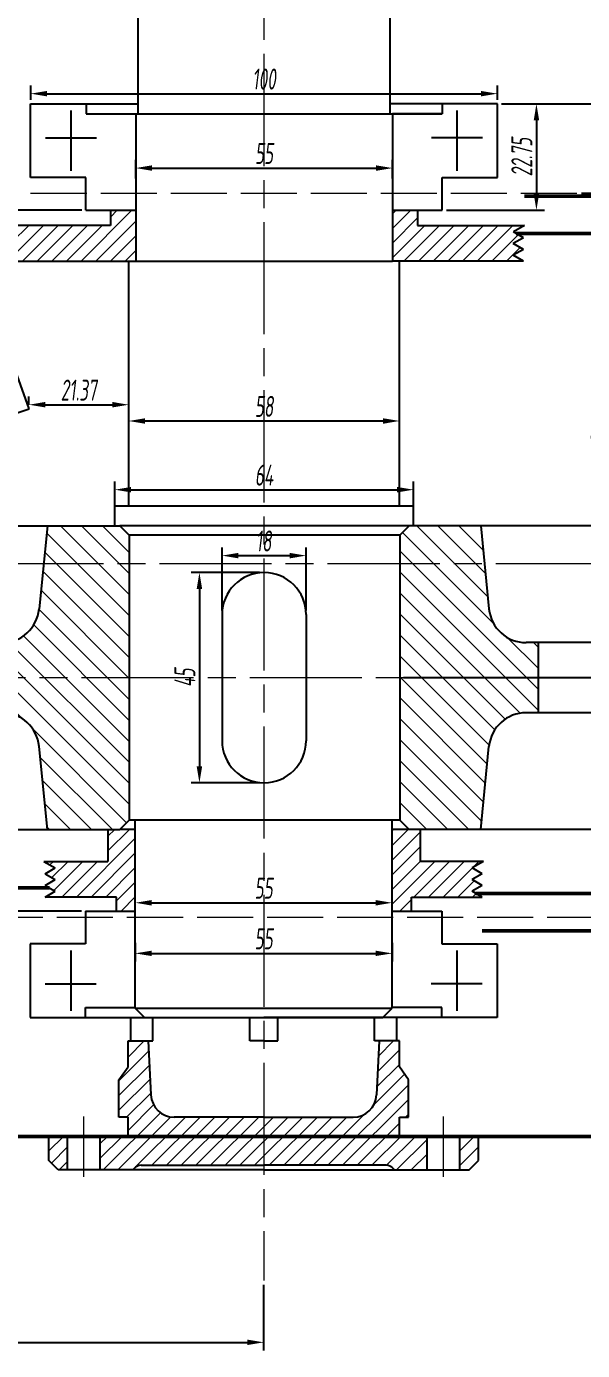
# Model space of a CAD drawing. Extents: x -500 to 7960, y -6170 to 1582.
# Drawn here: x 4851.9 to 4971, y 483.1 to 766.5 of the extents above; entities that cross this region are included whole.
import ezdxf

# ---------------------------------------------------------------- set-up
doc = ezdxf.new("R2010")
doc.units = 0
doc.linetypes.add('ACAD_ISO02W100', pattern=[15, 12, -3])
doc.linetypes.add('ACAD_ISO08W100', pattern=[36, 24, -3, 6, -3])
doc.layers.get('Defpoints').update_dxf_attribs({"linetype": 'CONTINUOUS'})
for name, color, linetype, lineweight in [('zhongxin', 1, 'ACAD_ISO08W100', 9), ('加粗实线受力图', 7, 'CONTINUOUS', 50), ('标注', 5, 'CONTINUOUS', 9), ('粗实线', 7, 'CONTINUOUS', 25), ('细实线 波浪线', 3, 'CONTINUOUS', 9), ('虚线', 2, 'ACAD_ISO02W100', 9)]:
    doc.layers.add(name, color=color, linetype=linetype, lineweight=lineweight)
doc.styles.get("Standard").update_dxf_attribs({"font": 'gbenor.shx', "width": 0.7, "oblique": 7, "height": 10, "bigfont": 'gbcbig.shx'})
doc.dimstyles.new('GB-35', dxfattribs={"dimtxt": 4.5, "dimasz": 3.5, "dimexe": 1.75, "dimexo": 0.875, "dimgap": 0.875, "dimtad": 1, "dimdsep": 46, "dimtxsty": 'Standard', "dimcen": 3.5, "dimadec": 0, "dimazin": 0, "dimtfac": 0.7, "dimtmove": 0, "dimatfit": 3, "dimfxl": 1, "dimtzin": 0, "dimarcsym": 0})
pattern_1 = [(45, (2821.6195, 478.4035), (-1.5715448, 1.5715448), [])]

# ---------------------------------------------------------------- blocks, each defined once
blk = doc.blocks.new('*D167')
at = {"layer": 'Defpoints', "color": 0, "transparency": 16777216}
for p in [(4931.82, 682.05), (4873.82, 663.92), (4931.82, 663.92)]:
    blk.add_point(p, dxfattribs=at)
at = {"layer": '标注', "color": 0, "lineweight": -2, "transparency": 16777216}
for p, q in [((4873.82, 664.79), (4873.82, 683.8)), ((4931.82, 664.79), (4931.82, 683.8)), ((4877.32, 682.05), (4928.32, 682.05))]:
    blk.add_line(p, q, dxfattribs=at)
at = {"layer": '标注', "color": 0, "transparency": 16777216}
for points in [[(4877.32, 682.63), (4877.32, 681.46), (4873.82, 682.05)], [(4928.32, 682.63), (4928.32, 681.46), (4931.82, 682.05)]]:
    blk.add_solid(points, dxfattribs=at)
at = {"layer": '标注', "color": 0, "transparency": 16777216, "insert": (4902.82, 685.17), "char_height": 4.5, "attachment_point": 5}
blk.add_mtext('58', dxfattribs=at)
blk = doc.blocks.new('*D166')
at = {"layer": 'Defpoints', "color": 0, "transparency": 16777216}
for p in [(4952.82, 749.93), (4941, 727.18), (4961.16, 727.18)]:
    blk.add_point(p, dxfattribs=at)
at = {"layer": '标注', "color": 0, "lineweight": -2, "transparency": 16777216}
for p, q in [((4953.69, 749.93), (4962.91, 749.93)), ((4961.16, 746.43), (4961.16, 730.68)), ((4941.88, 727.18), (4962.91, 727.18))]:
    blk.add_line(p, q, dxfattribs=at)
at = {"layer": '标注', "color": 0, "transparency": 16777216}
for points in [[(4960.58, 746.43), (4961.74, 746.43), (4961.16, 749.93)], [(4960.58, 730.68), (4961.74, 730.68), (4961.16, 727.18)]]:
    blk.add_solid(points, dxfattribs=at)
at = {"layer": '标注', "color": 0, "transparency": 16777216, "insert": (4958.03, 738.55), "char_height": 4.5, "attachment_point": 5, "rotation": 90}
blk.add_mtext('22.75', dxfattribs=at)
blk = doc.blocks.new('*D169')
at = {"layer": 'Defpoints', "color": 0, "transparency": 16777216}
for p in [(4969.96, 730.82), (4931.82, 627.1), (4978.19, 627.1)]:
    blk.add_point(p, dxfattribs=at)
at = {"layer": '标注', "color": 0, "lineweight": -2, "transparency": 16777216}
for p, q in [((4970.84, 730.82), (4979.94, 730.82)), ((4978.19, 727.32), (4978.19, 630.6)), ((4932.69, 627.1), (4979.94, 627.1))]:
    blk.add_line(p, q, dxfattribs=at)
at = {"layer": '标注', "color": 0, "transparency": 16777216}
for points in [[(4977.61, 727.32), (4978.77, 727.32), (4978.19, 730.82)], [(4977.61, 630.6), (4978.77, 630.6), (4978.19, 627.1)]]:
    blk.add_solid(points, dxfattribs=at)
at = {"layer": '标注', "color": 0, "transparency": 16777216, "insert": (4975.07, 678.96), "char_height": 4.5, "attachment_point": 5, "rotation": 90}
blk.add_mtext('103.72', dxfattribs=at)
blk = doc.blocks.new('*D157')
at = {"layer": 'Defpoints', "color": 0, "transparency": 16777216}
for p in [(4934.82, 667.34), (4870.82, 661.76), (4934.82, 661.76)]:
    blk.add_point(p, dxfattribs=at)
at = {"layer": '标注', "color": 0, "lineweight": -2, "transparency": 16777216}
for p, q in [((4870.82, 662.63), (4870.82, 669.09)), ((4934.82, 662.63), (4934.82, 669.09)), ((4874.32, 667.34), (4931.32, 667.34))]:
    blk.add_line(p, q, dxfattribs=at)
at = {"layer": '标注', "color": 0, "transparency": 16777216}
for points in [[(4874.32, 667.92), (4874.32, 666.76), (4870.82, 667.34)], [(4931.32, 667.92), (4931.32, 666.76), (4934.82, 667.34)]]:
    blk.add_solid(points, dxfattribs=at)
at = {"layer": '标注', "color": 0, "transparency": 16777216, "insert": (4902.82, 670.46), "char_height": 4.5, "attachment_point": 5}
blk.add_mtext('64', dxfattribs=at)
blk = doc.blocks.new('*D116')
at = {"layer": 'Defpoints', "color": 0, "transparency": 16777216}
for p in [(4930.32, 736.19), (4875.32, 733.06), (4930.32, 733.06)]:
    blk.add_point(p, dxfattribs=at)
at = {"layer": '标注', "color": 0, "lineweight": -2, "transparency": 16777216}
for p, q in [((4875.32, 733.94), (4875.32, 737.94)), ((4930.32, 733.94), (4930.32, 737.94)), ((4878.82, 736.19), (4926.82, 736.19))]:
    blk.add_line(p, q, dxfattribs=at)
at = {"layer": '标注', "color": 0, "transparency": 16777216}
for points in [[(4878.82, 736.78), (4878.82, 735.61), (4875.32, 736.19)], [(4926.82, 736.78), (4926.82, 735.61), (4930.32, 736.19)]]:
    blk.add_solid(points, dxfattribs=at)
at = {"layer": '标注', "color": 0, "transparency": 16777216, "insert": (4902.82, 739.32), "char_height": 4.5, "attachment_point": 5}
blk.add_mtext('55', dxfattribs=at)
blk = doc.blocks.new('*D128')
at = {"layer": 'Defpoints', "color": 0, "transparency": 16777216}
for p in [(4864.63, 727.18), (4840.36, 722.18), (4847, 722.18)]:
    blk.add_point(p, dxfattribs=at)
at = {"layer": '标注', "color": 0, "lineweight": -2, "transparency": 16777216}
for p, q in [((4840.36, 730.68), (4840.36, 734.18)), ((4863.76, 727.18), (4838.61, 727.18)), ((4840.36, 727.18), (4840.36, 722.18)), ((4846.13, 722.18), (4838.61, 722.18)), ((4840.36, 718.68), (4840.36, 715.18))]:
    blk.add_line(p, q, dxfattribs=at)
at = {"layer": '标注', "color": 0, "transparency": 16777216}
for points in [[(4839.78, 730.68), (4840.94, 730.68), (4840.36, 727.18)], [(4839.78, 718.68), (4840.94, 718.68), (4840.36, 722.18)]]:
    blk.add_solid(points, dxfattribs=at)
at = {"layer": '标注', "color": 0, "transparency": 16777216, "insert": (4837.24, 724.68), "char_height": 4.5, "attachment_point": 5, "rotation": 90}
blk.add_mtext('5', dxfattribs=at)
blk = doc.blocks.new('*D130')
at = {"layer": 'Defpoints', "color": 0, "transparency": 16777216}
for p in [(4856.1, 582.1), (4841.57, 577.1), (4864.55, 577.1)]:
    blk.add_point(p, dxfattribs=at)
at = {"layer": '标注', "color": 0, "lineweight": -2, "transparency": 16777216}
for p, q in [((4841.57, 585.6), (4841.57, 589.1)), ((4855.22, 582.1), (4839.82, 582.1)), ((4841.57, 582.1), (4841.57, 577.1)), ((4863.68, 577.1), (4839.82, 577.1)), ((4841.57, 573.6), (4841.57, 570.1))]:
    blk.add_line(p, q, dxfattribs=at)
at = {"layer": '标注', "color": 0, "transparency": 16777216}
for points in [[(4840.99, 585.6), (4842.16, 585.6), (4841.57, 582.1)], [(4840.99, 573.6), (4842.16, 573.6), (4841.57, 577.1)]]:
    blk.add_solid(points, dxfattribs=at)
at = {"layer": '标注', "color": 0, "transparency": 16777216, "insert": (4838.45, 579.6), "char_height": 4.5, "attachment_point": 5, "rotation": 90}
blk.add_mtext('5', dxfattribs=at)
blk = doc.blocks.new('*D134')
at = {"layer": 'Defpoints', "color": 0, "transparency": 16777216}
for p in [(4852.45, 684.65), (4873.82, 685.53), (4873.82, 683.8)]:
    blk.add_point(p, dxfattribs=at)
at = {"layer": '标注', "color": 0, "lineweight": -2, "transparency": 16777216}
for p, q in [((4852.45, 685.52), (4852.45, 687.28)), ((4873.82, 684.67), (4873.82, 687.28)), ((4855.95, 685.53), (4870.32, 685.53))]:
    blk.add_line(p, q, dxfattribs=at)
at = {"layer": '标注', "color": 0, "transparency": 16777216}
for points in [[(4855.95, 686.12), (4855.95, 684.95), (4852.45, 685.53)], [(4870.32, 686.12), (4870.32, 684.95), (4873.82, 685.53)]]:
    blk.add_solid(points, dxfattribs=at)
at = {"layer": '标注', "color": 0, "transparency": 16777216, "insert": (4863.13, 688.66), "char_height": 4.5, "attachment_point": 5}
blk.add_mtext('21.37', dxfattribs=at)
blk = doc.blocks.new('*D143')
at = {"layer": 'Defpoints', "color": 0, "transparency": 16777216}
for p in [(4930.23, 578.91), (4875.23, 575.85), (4930.23, 577)]:
    blk.add_point(p, dxfattribs=at)
at = {"layer": '标注', "color": 0, "lineweight": -2, "transparency": 16777216}
for p, q in [((4875.23, 576.72), (4875.23, 580.66)), ((4878.73, 578.91), (4926.73, 578.91)), ((4930.23, 577.88), (4930.23, 580.66))]:
    blk.add_line(p, q, dxfattribs=at)
at = {"layer": '标注', "color": 0, "transparency": 16777216}
for points in [[(4878.73, 579.49), (4878.73, 578.32), (4875.23, 578.91)], [(4926.73, 579.49), (4926.73, 578.32), (4930.23, 578.91)]]:
    blk.add_solid(points, dxfattribs=at)
at = {"layer": '标注', "color": 0, "transparency": 16777216, "insert": (4902.73, 582.03), "char_height": 4.5, "attachment_point": 5}
blk.add_mtext('55', dxfattribs=at)
blk = doc.blocks.new('*D115')
at = {"layer": 'Defpoints', "color": 0, "transparency": 16777216}
for p in [(4875.23, 571.21), (4930.23, 571.21), (4930.23, 568.08)]:
    blk.add_point(p, dxfattribs=at)
at = {"layer": '标注', "color": 0, "lineweight": -2, "transparency": 16777216}
for p, q in [((4875.23, 570.34), (4875.23, 566.33)), ((4930.23, 570.34), (4930.23, 566.33)), ((4878.73, 568.08), (4926.73, 568.08))]:
    blk.add_line(p, q, dxfattribs=at)
at = {"layer": '标注', "color": 0, "transparency": 16777216}
for points in [[(4878.73, 568.66), (4878.73, 567.5), (4875.23, 568.08)], [(4926.73, 568.66), (4926.73, 567.5), (4930.23, 568.08)]]:
    blk.add_solid(points, dxfattribs=at)
at = {"layer": '标注', "color": 0, "transparency": 16777216, "insert": (4902.73, 571.2), "char_height": 4.5, "attachment_point": 5}
blk.add_mtext('55', dxfattribs=at)
blk = doc.blocks.new('*D146')
at = {"layer": 'Defpoints', "color": 0, "transparency": 16777216}
for p in [(4752.82, 498.01), (4902.73, 498.01), (4902.73, 484.81)]:
    blk.add_point(p, dxfattribs=at)
at = {"layer": '标注', "color": 0, "lineweight": -2, "transparency": 16777216}
for p, q in [((4752.82, 497.14), (4752.82, 483.06)), ((4902.73, 497.14), (4902.73, 483.06)), ((4756.32, 484.81), (4899.23, 484.81))]:
    blk.add_line(p, q, dxfattribs=at)
at = {"layer": '标注', "color": 0, "transparency": 16777216}
for points in [[(4756.32, 485.39), (4756.32, 484.23), (4752.82, 484.81)], [(4899.23, 485.39), (4899.23, 484.23), (4902.73, 484.81)]]:
    blk.add_solid(points, dxfattribs=at)
at = {"layer": '标注', "color": 0, "transparency": 16777216, "insert": (4827.78, 487.93), "char_height": 4.5, "attachment_point": 5}
blk.add_mtext('150', dxfattribs=at)
blk = doc.blocks.new('*D149')
at = {"layer": 'Defpoints', "color": 0, "transparency": 16777216}
for p in [(5040.9, 868.07), (4639.53, 707.18), (5040.9, 707.18)]:
    blk.add_point(p, dxfattribs=at)
at = {"layer": '标注', "color": 0, "lineweight": -2, "transparency": 16777216}
for p, q in [((4639.53, 708.05), (4639.53, 869.82)), ((4643.03, 868.07), (5037.4, 868.07)), ((5040.9, 708.05), (5040.9, 869.82))]:
    blk.add_line(p, q, dxfattribs=at)
at = {"layer": '标注', "color": 0, "transparency": 16777216}
for points in [[(4643.03, 868.65), (4643.03, 867.48), (4639.53, 868.07)], [(5037.4, 868.65), (5037.4, 867.48), (5040.9, 868.07)]]:
    blk.add_solid(points, dxfattribs=at)
at = {"layer": '标注', "color": 0, "transparency": 16777216, "insert": (4840.21, 871.19), "char_height": 4.5, "attachment_point": 5}
blk.add_mtext('401.37', dxfattribs=at)
blk = doc.blocks.new('*D131')
at = {"layer": 'Defpoints', "color": 0, "transparency": 16777216}
for p in [(4952.82, 752.12), (4852.82, 749.93), (4952.82, 749.93)]:
    blk.add_point(p, dxfattribs=at)
at = {"layer": '标注', "color": 0, "lineweight": -2, "transparency": 16777216}
for p, q in [((4852.82, 750.8), (4852.82, 753.87)), ((4856.32, 752.12), (4949.32, 752.12)), ((4952.82, 750.8), (4952.82, 753.87))]:
    blk.add_line(p, q, dxfattribs=at)
at = {"layer": '标注', "color": 0, "transparency": 16777216}
for points in [[(4856.32, 752.7), (4856.32, 751.54), (4852.82, 752.12)], [(4949.32, 752.7), (4949.32, 751.54), (4952.82, 752.12)]]:
    blk.add_solid(points, dxfattribs=at)
at = {"layer": '标注', "color": 0, "transparency": 16777216, "insert": (4902.82, 755.25), "char_height": 4.5, "attachment_point": 5}
blk.add_mtext('100', dxfattribs=at)
blk = doc.blocks.new('*D150')
at = {"layer": 'Defpoints', "color": 0, "transparency": 16777216}
for p in [(4902.73, 649.6), (4888.97, 604.6), (4902.73, 604.6)]:
    blk.add_point(p, dxfattribs=at)
at = {"layer": '标注', "color": 0, "lineweight": -2, "transparency": 16777216}
for p, q in [((4901.86, 649.6), (4887.22, 649.6)), ((4888.97, 646.1), (4888.97, 608.1)), ((4901.86, 604.6), (4887.22, 604.6))]:
    blk.add_line(p, q, dxfattribs=at)
at = {"layer": '标注', "color": 0, "transparency": 16777216}
for points in [[(4888.38, 646.1), (4889.55, 646.1), (4888.97, 649.6)], [(4888.38, 608.1), (4889.55, 608.1), (4888.97, 604.6)]]:
    blk.add_solid(points, dxfattribs=at)
at = {"layer": '标注', "color": 0, "transparency": 16777216, "insert": (4885.84, 627.1), "char_height": 4.5, "attachment_point": 5, "rotation": 90}
blk.add_mtext('45', dxfattribs=at)
blk = doc.blocks.new('*D151')
at = {"layer": 'Defpoints', "color": 0, "transparency": 16777216}
for p in [(4911.82, 653.23), (4893.82, 640.6), (4911.82, 640.6)]:
    blk.add_point(p, dxfattribs=at)
at = {"layer": '标注', "color": 0, "lineweight": -2, "transparency": 16777216}
for p, q in [((4893.82, 641.47), (4893.82, 654.98)), ((4911.82, 641.47), (4911.82, 654.98)), ((4897.32, 653.23), (4908.32, 653.23))]:
    blk.add_line(p, q, dxfattribs=at)
at = {"layer": '标注', "color": 0, "transparency": 16777216}
for points in [[(4897.32, 653.81), (4897.32, 652.64), (4893.82, 653.23)], [(4908.32, 653.81), (4908.32, 652.64), (4911.82, 653.23)]]:
    blk.add_solid(points, dxfattribs=at)
at = {"layer": '标注', "color": 0, "transparency": 16777216, "insert": (4902.73, 656.35), "char_height": 4.5, "attachment_point": 5}
blk.add_mtext('18', dxfattribs=at)
blk = doc.blocks.new('*D152')
at = {"layer": 'Defpoints', "color": 0, "transparency": 16777216}
for p in [(4973.6, 774.18), (4952.82, 749.93), (4988.23, 749.93)]:
    blk.add_point(p, dxfattribs=at)
at = {"layer": '标注', "color": 0, "lineweight": -2, "transparency": 16777216}
for p, q in [((4974.47, 774.18), (4989.98, 774.18)), ((4988.23, 770.68), (4988.23, 753.43)), ((4953.69, 749.93), (4989.98, 749.93))]:
    blk.add_line(p, q, dxfattribs=at)
at = {"layer": '标注', "color": 0, "transparency": 16777216}
for points in [[(4987.65, 770.68), (4988.81, 770.68), (4988.23, 774.18)], [(4987.65, 753.43), (4988.81, 753.43), (4988.23, 749.93)]]:
    blk.add_solid(points, dxfattribs=at)
at = {"layer": '标注', "color": 0, "transparency": 16777216, "insert": (4985.1, 762.05), "char_height": 4.5, "attachment_point": 5, "rotation": 90}
blk.add_mtext('24.25', dxfattribs=at)

msp = doc.modelspace()

# ---------------------------------------------------------------- hatches: boundary and pattern name
at = {"layer": '细实线 波浪线'}
h = msp.add_hatch(dxfattribs=at)
h.set_pattern_fill('ANSI31', color=256, scale=0.7)
h.set_pattern_definition(pattern_1)
h.paths.add_polyline_path([(4875.318, 727.175), (4869.919, 727.175), (4869.919, 723.906), (4846.836, 723.906), (4849.248, 722.527), (4847.088, 721.268), (4849.258, 720.027), (4847.098, 718.768), (4849.268, 717.527), (4847.108, 716.268), (4875.318, 716.268)])
h.paths.add_polyline_path([(4958.381, 721.268), (4956.221, 722.527), (4958.632, 723.906), (4935.716, 723.906), (4935.716, 727.175), (4930.318, 727.175), (4930.318, 716.268), (4958.36, 716.268), (4956.2, 717.527), (4958.37, 718.768), (4956.21, 720.027)])
h = msp.add_hatch(dxfattribs=at)
h.set_pattern_fill('ANSI31', color=256, angle=-90)
h.set_pattern_definition([(315, (4759.1227, 3678.256), (2.245064, 2.245064), [])])
h.paths.add_polyline_path([(5009.038, 612.394), (5010.818, 594.598), (5021.401, 594.598), (5021.401, 659.598), (5010.818, 659.598), (5009.038, 641.802, -0.3853136), (5001.078, 634.598), (4998.518, 634.598), (4998.518, 619.598), (5001.078, 619.598, -0.3853136)])
h.paths.add_polyline_path([(4931.901, 596.598), (4933.901, 594.598), (4949.218, 594.598), (4950.997, 612.394, -0.3853136), (4958.957, 619.598), (4961.518, 619.598), (4961.518, 634.598), (4958.957, 634.598, -0.3853136), (4950.997, 641.802), (4949.218, 659.598), (4933.901, 659.598), (4931.901, 657.598)])
h.paths.add_polyline_path([(4846.678, 634.598), (4844.118, 634.598), (4844.118, 619.598), (4846.678, 619.598, -0.3853136), (4854.638, 612.394), (4856.418, 594.598), (4871.901, 594.598), (4873.901, 596.598), (4873.901, 657.598), (4871.901, 659.598), (4856.418, 659.598), (4854.638, 641.802, -0.3853136)])
h.paths.add_polyline_path([(4804.557, 619.598), (4807.118, 619.598), (4807.118, 634.598), (4804.557, 634.598, -0.3853136), (4796.597, 641.802), (4794.818, 659.598), (4784.234, 659.598), (4784.234, 594.598), (4794.818, 594.598), (4796.597, 612.394, -0.3853136)])
h = msp.add_hatch(dxfattribs=at)
h.set_pattern_fill('ANSI31', color=256, scale=0.7)
h.set_pattern_definition(pattern_1)
h.paths.add_polyline_path([(4875.234, 577.098), (4871.226, 577.098), (4871.226, 580.134), (4855.933, 580.134), (4858.093, 581.392), (4855.922, 582.634), (4858.082, 583.892), (4855.912, 585.134), (4858.072, 586.392), (4855.66, 587.772), (4869.372, 587.772), (4869.372, 594.598), (4871.901, 594.598), (4875.234, 594.598)])
h.paths.add_polyline_path([(4947.386, 583.892), (4949.556, 585.134), (4947.396, 586.392), (4949.808, 587.772), (4936.264, 587.772), (4936.264, 594.598), (4930.234, 594.598), (4930.234, 577.098), (4934.409, 577.098), (4934.409, 580.134), (4949.536, 580.134), (4947.376, 581.392), (4949.546, 582.634)])
h = msp.add_hatch(dxfattribs=at)
h.set_pattern_fill('ANSI31', color=256, scale=0.7)
h.set_pattern_definition([(45, (3630.597, 478.323), (-1.571545, 1.571545), [])])
h.paths.add_polyline_path([(4902.734, 533.02), (4883.557, 533.02, -0.3996556), (4878.563, 537.77), (4877.984, 549.348), (4873.67, 549.348), (4873.67, 543.799), (4871.734, 541.02), (4871.734, 533.02), (4873.67, 533.02), (4873.67, 528.91), (4867.734, 528.91), (4867.734, 521.71), (4874.734, 521.71), (4874.992, 522.012, -0.2189958), (4876.511, 522.71), (4902.734, 522.71)])
h.paths.add_polyline_path([(4937.734, 528.91), (4931.799, 528.91), (4931.799, 533.02), (4933.734, 533.02), (4933.734, 541.02), (4931.799, 543.799), (4931.799, 549.348), (4927.484, 549.348), (4926.905, 537.77, -0.3996556), (4921.912, 533.02), (4902.734, 533.02), (4902.734, 522.71), (4928.957, 522.71, -0.2189958), (4930.476, 522.012), (4930.734, 521.71), (4937.734, 521.71)])
h.paths.add_polyline_path([(4948.734, 528.91), (4944.734, 528.91), (4944.734, 521.71), (4946.734, 521.71), (4948.734, 523.71)])
h.paths.add_polyline_path([(4860.734, 528.91), (4856.734, 528.91), (4856.734, 523.71), (4858.734, 521.71), (4860.734, 521.71)])

# ---------------------------------------------------------------- linework, layer by layer
at = {"layer": 'zhongxin'}
for p, q in [((4902.734, 796.634), (4902.734, 498.013)), ((4376.437, 651.547), (5155.66, 651.547)), ((5031.735, 627.098), (4710.678, 627.098)), ((4864.234, 520.24), (4864.234, 533.18)), ((4941.234, 520.24), (4941.234, 533.18))]:
    msp.add_line(p, q, dxfattribs=at)
at = {"layer": '加粗实线受力图'}
for p, q in [((4958.632, 730.175), (5025.901, 730.175)), ((4956.824, 722.175), (5025.901, 722.175)), ((4783.127, 582.098), (4856.858, 582.098)), ((4948.203, 580.91), (5025.901, 580.91)), ((4949.536, 572.91), (5025.901, 572.91)), ((4832.096, 528.91), (4973.599, 528.91))]:
    msp.add_line(p, q, dxfattribs=at)
at = {"layer": '粗实线'}
for p, q in [((4875.844, 747.804), (4875.848, 781.409)), ((4929.825, 747.804), (4929.847, 781.406)), ((4852.818, 749.925), (4875.844, 749.925)), ((4852.818, 734.139), (4852.818, 749.925)), ((4861.472, 735.578), (4861.472, 748.492)), ((4864.678, 749.925), (4864.678, 747.804)), ((4952.818, 749.925), (4929.827, 749.925)), ((4940.957, 749.925), (4940.957, 747.804)), ((4944.163, 735.578), (4944.163, 748.492)), ((4952.818, 734.139), (4952.818, 749.925)), ((4864.678, 747.804), (4940.957, 747.804)), ((4875.318, 747.804), (4875.318, 716.268)), ((4940.957, 747.804), (4930.318, 747.804)), ((4930.318, 747.804), (4930.318, 716.268)), ((4856.008, 742.685), (4866.936, 742.685)), ((4949.627, 742.685), (4938.699, 742.685)), ((4864.634, 734.139), (4852.818, 734.139)), ((4864.634, 727.175), (4864.634, 734.139)), ((4941.001, 727.175), (4941.001, 734.139)), ((4941.001, 734.139), (4952.818, 734.139)), ((4864.634, 727.175), (4875.318, 727.175)), ((4869.919, 727.175), (4869.919, 723.906)), ((4930.318, 727.175), (4941.001, 727.175)), ((4935.716, 727.175), (4935.716, 723.906)), ((4869.919, 723.906), (4846.836, 723.906)), ((4935.716, 723.906), (4958.632, 723.906)), ((4958.632, 723.906), (4956.221, 722.527)), ((4958.381, 721.268), (4956.21, 720.027)), ((4958.37, 718.768), (4956.21, 720.027)), ((4958.381, 721.268), (4956.221, 722.527)), ((4958.37, 718.768), (4956.2, 717.527)), ((4958.36, 716.268), (4956.2, 717.527)), ((4847.108, 716.268), (4930.318, 716.268)), ((4873.818, 663.917), (4873.818, 716.268)), ((4958.36, 716.268), (4930.318, 716.268)), ((4931.818, 663.917), (4931.818, 716.268)), ((4852.486, 684.661), (4848.886, 694.844)), ((4822.046, 674.548), (4852.486, 684.661)), ((4852.414, 684.637), (4852.486, 684.661)), ((4870.818, 659.598), (4870.818, 663.917)), ((4870.818, 663.917), (4934.818, 663.917)), ((4934.818, 659.598), (4934.818, 663.917)), ((4779.901, 659.598), (4871.901, 659.598)), ((4856.418, 659.598), (4854.638, 641.802)), ((5023.901, 659.598), (4871.901, 659.598)), ((4871.901, 659.598), (4873.901, 657.598)), ((4873.901, 657.598), (4873.901, 596.598)), ((4931.901, 657.598), (4873.901, 657.598)), ((4931.901, 657.598), (4933.901, 659.598)), ((4931.901, 657.598), (4931.901, 596.598)), ((4949.218, 659.598), (4950.997, 641.802)), ((4893.818, 640.598), (4893.818, 613.598)), ((4911.818, 640.598), (4911.818, 613.598)), ((5001.078, 634.598), (4958.957, 634.598)), ((4961.518, 634.598), (4961.518, 619.598)), ((5001.078, 619.598), (4958.957, 619.598)), ((4856.418, 594.598), (4854.638, 612.394)), ((4949.218, 594.598), (4950.997, 612.394)), ((4871.901, 594.598), (4873.901, 596.598)), ((4931.901, 596.598), (4873.901, 596.598)), ((4875.234, 556.348), (4875.234, 596.598)), ((4930.234, 556.348), (4930.234, 596.598)), ((4931.901, 596.598), (4933.901, 594.598)), ((4779.901, 594.598), (4871.901, 594.598)), ((4869.372, 594.598), (4869.372, 587.772)), ((4875.234, 594.598), (4871.901, 594.598)), ((4902.818, 594.598), (4902.734, 594.598)), ((5023.901, 594.598), (4930.234, 594.598)), ((4936.264, 594.598), (4936.264, 587.772)), ((4855.66, 587.772), (4869.372, 587.772)), ((4855.66, 587.772), (4858.072, 586.392)), ((4949.808, 587.772), (4936.264, 587.772)), ((4949.808, 587.772), (4947.396, 586.392)), ((4855.912, 585.134), (4858.072, 586.392)), ((4855.912, 585.134), (4858.082, 583.892)), ((4949.556, 585.134), (4947.386, 583.892)), ((4949.556, 585.134), (4947.396, 586.392)), ((4855.922, 582.634), (4858.082, 583.892)), ((4855.922, 582.634), (4858.093, 581.392)), ((4855.933, 580.134), (4858.093, 581.392)), ((4949.546, 582.634), (4947.376, 581.392)), ((4949.536, 580.134), (4947.376, 581.392)), ((4949.546, 582.634), (4947.386, 583.892)), ((4871.226, 580.134), (4856.099, 580.134)), ((4871.226, 577.098), (4871.226, 580.134)), ((4934.409, 577.098), (4934.409, 580.134)), ((4934.409, 580.134), (4949.536, 580.134)), ((4864.551, 577.098), (4864.551, 570.135)), ((4864.551, 577.098), (4875.234, 577.098)), ((4930.234, 577.098), (4940.918, 577.098)), ((4940.918, 577.098), (4940.918, 570.135)), ((4864.551, 570.135), (4852.734, 570.135)), ((4852.734, 570.135), (4852.734, 554.348)), ((4940.918, 570.135), (4952.734, 570.135)), ((4952.734, 570.135), (4952.734, 554.348)), ((4861.389, 568.696), (4861.389, 555.782)), ((4944.08, 568.696), (4944.08, 555.782)), ((4855.925, 561.589), (4866.852, 561.589)), ((4949.544, 561.589), (4938.616, 561.589)), ((4864.595, 554.348), (4864.595, 556.47)), ((4864.595, 556.47), (4875.234, 556.47)), ((4875.234, 556.348), (4877.234, 554.348)), ((4875.234, 556.348), (4930.234, 556.348)), ((4928.234, 554.348), (4930.234, 556.348)), ((4940.874, 556.47), (4930.234, 556.47)), ((4940.874, 554.348), (4940.874, 556.47)), ((4852.734, 554.348), (4902.734, 554.348)), ((4874.246, 554.348), (4902.734, 554.348)), ((4874.246, 549.348), (4874.246, 554.348)), ((4877.234, 554.348), (4928.234, 554.348)), ((4879.017, 549.348), (4879.017, 554.348)), ((4899.734, 549.348), (4899.734, 554.348)), ((4952.734, 554.348), (4902.734, 554.348)), ((4931.222, 554.348), (4902.734, 554.348)), ((4905.734, 549.348), (4905.734, 554.348)), ((4926.452, 549.348), (4926.452, 554.348)), ((4931.222, 549.348), (4931.222, 554.348)), ((4873.67, 543.799), (4873.67, 549.348)), ((4873.67, 549.348), (4879.017, 549.348)), ((4877.984, 549.348), (4878.563, 537.77)), ((4902.734, 549.348), (4899.734, 549.348)), ((4902.734, 549.348), (4905.734, 549.348)), ((4931.799, 549.348), (4926.452, 549.348)), ((4927.484, 549.348), (4926.905, 537.77)), ((4931.799, 543.799), (4931.799, 549.348)), ((4871.734, 541.02), (4873.67, 543.799)), ((4933.734, 541.02), (4931.799, 543.799)), ((4871.734, 533.02), (4871.734, 541.02)), ((4933.734, 533.02), (4933.734, 541.02)), ((4873.67, 533.02), (4871.734, 533.02)), ((4873.67, 528.91), (4873.67, 533.02)), ((4902.734, 533.02), (4883.557, 533.02)), ((4902.734, 533.02), (4921.912, 533.02)), ((4931.799, 528.91), (4931.799, 533.02)), ((4931.799, 533.02), (4933.734, 533.02)), ((4856.734, 523.71), (4856.734, 528.91)), ((4856.734, 528.91), (4873.67, 528.91)), ((4860.734, 521.71), (4860.734, 528.91)), ((4867.734, 521.71), (4867.734, 528.91)), ((4948.734, 528.91), (4931.799, 528.91)), ((4937.734, 521.71), (4937.734, 528.91)), ((4944.734, 521.71), (4944.734, 528.91)), ((4948.734, 523.71), (4948.734, 528.91)), ((4858.734, 521.71), (4856.734, 523.71)), ((4902.734, 521.71), (4858.734, 521.71)), ((4874.734, 521.71), (4874.992, 522.012)), ((4876.511, 522.71), (4902.734, 522.71)), ((4928.957, 522.71), (4902.734, 522.71)), ((4902.734, 521.71), (4946.734, 521.71)), ((4930.734, 521.71), (4930.476, 522.012)), ((4946.734, 521.71), (4948.734, 523.71))]:
    msp.add_line(p, q, dxfattribs=at)
for centre, radius, start, end in [((4851.819, 686.547), 2, 287.2877, 289.47), ((4902.818, 640.598), 9, 0, 180), ((4846.678, 642.598), 8, 270, 354.28941), ((4958.957, 642.598), 8, 185.71059, 270), ((4846.678, 611.598), 8, 5.71059, 90), ((4958.957, 611.598), 8, 90, 174.28941), ((4902.818, 613.598), 9, 180, 0), ((4883.557, 538.02), 5, 182.86241, 270), ((4921.912, 538.02), 5, 270, 357.13759), ((4876.511, 520.71), 2, 90, 139.41011), ((4928.957, 520.71), 2, 40.58989, 90)]:
    msp.add_arc(centre, radius, start, end, dxfattribs=at)
at = {"layer": '虚线'}
for p, q in [((4852.818, 730.819), (4969.962, 730.819)), ((4843.453, 575.848), (4997.517, 575.848))]:
    msp.add_line(p, q, dxfattribs=at)

# ---------------------------------------------------------------- dimensions: what is measured, and where the dimension line sits
at = {"layer": '标注'}
for base, p1, p2, picture, middle in [((5040.901, 868.065), (4639.528, 707.175), (5040.901, 707.175), '*D149', (4840.214, 871.19)), ((4952.818, 752.12), (4852.818, 749.925), (4952.818, 749.925), '*D131', (4902.818, 755.245)), ((4930.318, 736.195), (4875.318, 733.06), (4930.318, 733.06), '*D116', (4902.818, 739.32)), ((4873.818, 685.532), (4852.45, 684.649), (4873.818, 683.796), '*D134', (4863.134, 688.657)), ((4931.818, 682.046), (4873.818, 663.917), (4931.818, 663.917), '*D167', (4902.818, 685.171)), ((4934.818, 667.339), (4870.818, 661.758), (4934.818, 661.758), '*D157', (4902.818, 670.464)), ((4930.234, 578.905), (4875.234, 575.848), (4930.234, 577.004), '*D143', (4902.734, 582.03)), ((4930.234, 568.079), (4875.234, 571.214), (4930.234, 571.214), '*D115', (4902.734, 571.204))]:
    dim = msp.add_linear_dim(base=base, p1=p1, p2=p2, dimstyle='GB-35', dxfattribs=at)
    dim.commit()
    dim.dimension.update_dxf_attribs({"geometry": picture, "text_midpoint": middle})
for base, p1, p2, picture, middle in [((4988.228, 749.925), (4973.599, 774.175), (4952.818, 749.925), '*D152', (4985.103, 762.05)), ((4961.16, 727.175), (4952.818, 749.925), (4941.001, 727.175), '*D166', (4958.035, 738.55)), ((4840.361, 722.175), (4864.634, 727.175), (4847.003, 722.175), '*D128', (4837.236, 724.675)), ((4978.191, 627.098), (4969.962, 730.819), (4931.818, 627.098), '*D169', (4975.066, 678.959)), ((4841.574, 577.098), (4856.099, 582.098), (4864.551, 577.098), '*D130', (4838.449, 579.598))]:
    dim = msp.add_linear_dim(base=base, p1=p1, p2=p2, angle=90, dimstyle='GB-35', dxfattribs=at)
    dim.commit()
    dim.dimension.update_dxf_attribs({"geometry": picture, "text_midpoint": middle})
dim = msp.add_linear_dim(base=(4911.818, 653.226), p1=(4893.818, 640.598), p2=(4911.818, 640.598), dimstyle='GB-35', dxfattribs=at)
dim.commit()
dim.dimension.update_dxf_attribs({"geometry": '*D151', "text_midpoint": (4902.734, 653.226), "dimtype": 160})
dim = msp.add_linear_dim(base=(4888.965, 604.599), p1=(4902.734, 649.598), p2=(4902.734, 604.599), angle=90, text='45', dimstyle='GB-35', dxfattribs=at)
dim.commit()
dim.dimension.update_dxf_attribs({"geometry": '*D150', "text_midpoint": (4885.84, 627.098)})
dim = msp.add_linear_dim(base=(4902.734, 484.808), p1=(4752.818, 498.013), p2=(4902.734, 498.013), text='150', dimstyle='GB-35', dxfattribs=at)
dim.commit()
dim.dimension.update_dxf_attribs({"geometry": '*D146', "text_midpoint": (4827.776, 487.933)})

doc.saveas('drawing.dxf')
